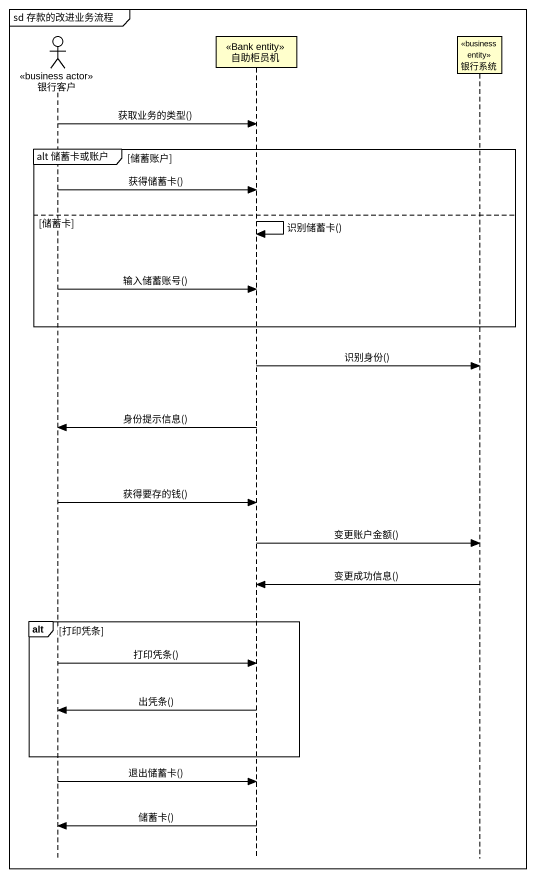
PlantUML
@startuml
mainframe sd 存款的改进业务流程
hide footbox
actor 银行客户 <<business actor>>
participant 自助柜员机 <<Bank entity>>
participant 银行系统 <<business entity>>

银行客户 -> 自助柜员机 : 获取业务的类型()
group alt 储蓄卡或账户 [储蓄账户]
  银行客户 -> 自助柜员机 : 获得储蓄卡()
else 储蓄卡
  自助柜员机 -> 自助柜员机 : 识别储蓄卡()
  银行客户 -> 自助柜员机 : 输入储蓄账号()
end
自助柜员机 -> 银行系统 : 识别身份()
自助柜员机 -> 银行客户 : 身份提示信息()
银行客户 -> 自助柜员机 : 获得要存的钱()
自助柜员机 -> 银行系统 : 变更账户金额()
银行系统 -> 自助柜员机 : 变更成功信息()
alt 打印凭条
  银行客户 -> 自助柜员机 : 打印凭条()
  自助柜员机 -> 银行客户 : 出凭条()
end
银行客户 -> 自助柜员机 : 退出储蓄卡()
自助柜员机 -> 银行客户 : 储蓄卡()
@enduml
